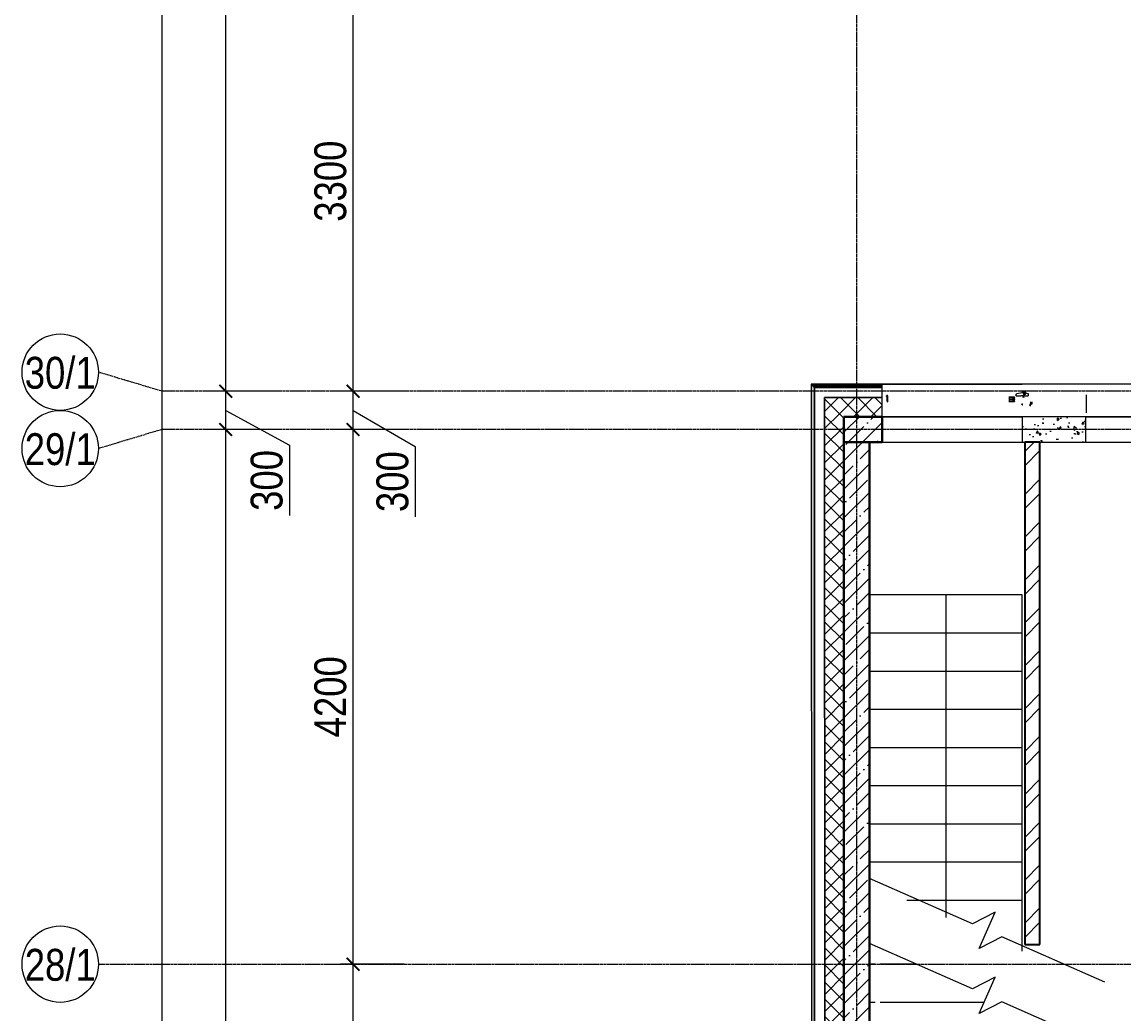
# Model space of a CAD drawing. Header units: millimetres. Extents: x -24360 to 609566, y -391049 to 148426.
# Drawn here: x -6555 to 2099, y 95909 to 103700 of the extents above; entities that cross this region are included whole.
import ezdxf
from ezdxf.enums import TextEntityAlignment as Align

# ---------------------------------------------------------------- set-up
doc = ezdxf.new("R2010")
doc.units = ezdxf.units.MM
doc.linetypes.add('ACAD_ISO10W100', pattern=[18, 12, -3, 0, -3])
doc.linetypes.add('CENTER2', pattern=[28.575, 19.05, -3.175, 3.175, -3.175])
doc.layers.get('Defpoints').update_dxf_attribs({"color": 140})
doc.layers.add('001', color=7, linetype='Continuous')
for name, color, linetype, lineweight in [('A-Wall-Open', 8, 'Continuous', 0), ('Al', 59, 'Continuous', 13), ('Cen', 1, 'CENTER2', 13), ('OSN', 7, 'Continuous', 0), ('АР_Оси_РД_размер', 8, 'Continuous', 0), ('АР_Стены ЖБ', 7, 'Continuous', 30), ('АР_Стены кирпич', 32, 'Continuous', 25), ('АР_Стены ПЕНОблок', 52, 'Continuous', 20), ('АР_Тонкая', 254, 'Continuous', 5), ('АР_Утеплитель', 31, 'Continuous', 0), ('АР_Ф_ЛК', 7, 'Continuous', 5), ('АР_Штриховка', 8, 'Continuous', 0), ('Витражные конструкции', 252, 'Continuous', 15), ('Оси', 1, 'ACAD_ISO10W100', 13), ('РД_Отметка', 7, 'Continuous', 0)]:
    doc.layers.add(name, color=color, linetype=linetype, lineweight=lineweight)
doc.layers.add('АР_Оси_РД_100', color=7, linetype='Continuous', lineweight=0, true_color=0x525252)
doc.layers.add('РД_Оси_100', color=7, linetype='Continuous', lineweight=0, true_color=0x525252)
doc.layers.add('РД_Витраж_проем', color=80, linetype='Continuous', lineweight=0, plot=False)
doc.styles.add('style1', font='ARIALN.TTF')
doc.styles.add('ккк', font='isocpeur.ttf', dxfattribs={"width": 0.85, "oblique": 15})
doc.dimstyles.new('Dim100_ареал', dxfattribs={"dimscale": 100, "dimtxt": 2.5, "dimasz": 1, "dimexe": 1, "dimexo": 1, "dimgap": 0.5, "dimtad": 1, "dimzin": 12, "dimdsep": 46, "dimtxsty": 'style1', "dimblk": 'ARCHTICK', "dimcen": 1, "dimdle": 1, "dimclrd": 256, "dimclre": 256, "dimaunit": 1, "dimadec": 0, "dimazin": 3, "dimtfac": 1, "dimtmove": 1, "dimatfit": 3, "dimldrblk": 'OPEN30', "dimfxl": 4, "dimfxlon": 1, "dimtolj": 1, "dimtzin": 0, "dimlwd": 9, "dimlwe": 9, "dimarcsym": 0})

# ---------------------------------------------------------------- blocks, each defined once
blk = doc.blocks.new('A-iden')
at = {"linetype": 'Continuous', "lineweight": 5}
blk.add_circle((0, -4), 3, dxfattribs=at)
at = {"color": 0, "linetype": 'Continuous', "lineweight": 20, "style": 'ккк', "width": 0.85}
blk.add_attdef('ID', text='', height=4, dxfattribs=at).set_placement((0.314, -3.853), align=Align.MIDDLE_CENTER)
blk = doc.blocks.new('_ArchTick')
at = {"color": 0, "linetype": 'ByBlock', "const_width": 0.15}
blk.add_lwpolyline([(-0.5, -0.5), (0.5, 0.5)], dxfattribs=at)
blk = doc.blocks.new('*D113')
at = {"layer": 'Defpoints', "color": 0, "lineweight": 50, "transparency": 16777216}
for p in [(-5455, 134700), (-2955, 134700), (-2955, 0)]:
    blk.add_point(p, dxfattribs=at)
at = {"layer": 'АР_Оси_РД_размер', "lineweight": 9, "transparency": 16777216}
for p, q in [((-5455, -100), (-5455, 134800)), ((-5055, 134700), (-5555, 134700)), ((-5055, 0), (-5555, 0))]:
    blk.add_line(p, q, dxfattribs=at)
at = {"layer": 'АР_Оси_РД_размер', "lineweight": 9, "transparency": 16777216, "xscale": 100, "yscale": 100, "zscale": 100}
for p, rotation in [((-5455, 134700), 90), ((-5455, 0), 270)]:
    blk.add_blockref('_ArchTick', p, dxfattribs=dict(at, rotation=rotation))
at = {"layer": 'АР_Оси_РД_размер', "color": 0, "transparency": 16777216, "insert": (-5632.6, 67350), "char_height": 250, "attachment_point": 5, "rotation": 90, "style": 'style1'}
blk.add_mtext('\\A1;134700', dxfattribs=at)
blk = doc.blocks.new('_Open30')
at = {"color": 0, "linetype": 'ByBlock', "lineweight": -2}
for p, q in [((-1, 0.268), (0, 0)), ((0, 0), (-1, -0.268)), ((0, 0), (-1, 0))]:
    blk.add_line(p, q, dxfattribs=at)
blk = doc.blocks.new('*D138')
at = {"layer": 'Defpoints', "color": 0, "lineweight": 50, "transparency": 16777216}
for p in [(-3955, 96300), (-2955, 96300), (-2955, 90900)]:
    blk.add_point(p, dxfattribs=at)
at = {"layer": 'АР_Оси_РД_размер', "lineweight": 9, "transparency": 16777216}
for p, q in [((-3955, 90800), (-3955, 96400)), ((-3555, 96300), (-4055, 96300)), ((-3555, 90900), (-4055, 90900))]:
    blk.add_line(p, q, dxfattribs=at)
at = {"layer": 'АР_Оси_РД_размер', "lineweight": 9, "transparency": 16777216, "xscale": 100, "yscale": 100, "zscale": 100}
for p, rotation in [((-3955, 96300), 90), ((-3955, 90900), 270)]:
    blk.add_blockref('_ArchTick', p, dxfattribs=dict(at, rotation=rotation))
at = {"layer": 'АР_Оси_РД_размер', "color": 0, "transparency": 16777216, "insert": (-4132.6, 93600), "char_height": 250, "attachment_point": 5, "rotation": 90, "style": 'style1'}
blk.add_mtext('\\A1;5400', dxfattribs=at)
blk = doc.blocks.new('*D139')
at = {"layer": 'Defpoints', "color": 0, "lineweight": 50, "transparency": 16777216}
for p in [(-3955, 100500), (-2955, 100500), (-2955, 96300)]:
    blk.add_point(p, dxfattribs=at)
at = {"layer": 'АР_Оси_РД_размер', "lineweight": 9, "transparency": 16777216}
for p, q in [((-3955, 96200), (-3955, 100600)), ((-3555, 100500), (-4055, 100500)), ((-3555, 96300), (-4055, 96300))]:
    blk.add_line(p, q, dxfattribs=at)
at = {"layer": 'АР_Оси_РД_размер', "lineweight": 9, "transparency": 16777216, "xscale": 100, "yscale": 100, "zscale": 100}
for p, rotation in [((-3955, 100500), 90), ((-3955, 96300), 270)]:
    blk.add_blockref('_ArchTick', p, dxfattribs=dict(at, rotation=rotation))
at = {"layer": 'АР_Оси_РД_размер', "color": 0, "transparency": 16777216, "insert": (-4132.6, 98400), "char_height": 250, "attachment_point": 5, "rotation": 90, "style": 'style1'}
blk.add_mtext('\\A1;4200', dxfattribs=at)
blk = doc.blocks.new('*D140')
at = {"layer": 'Defpoints', "color": 0, "lineweight": 50, "transparency": 16777216}
for p in [(-3955, 100800), (-2955, 100800), (-2955, 100500)]:
    blk.add_point(p, dxfattribs=at)
at = {"layer": 'АР_Оси_РД_размер', "lineweight": 9, "transparency": 16777216}
for p, q in [((-3955, 100400), (-3955, 100900)), ((-3555, 100800), (-4055, 100800)), ((-3955, 100650), (-3467.2, 100366.2)), ((-3555, 100500), (-4055, 100500)), ((-3467.2, 100366.2), (-3467.2, 99814))]:
    blk.add_line(p, q, dxfattribs=at)
at = {"layer": 'АР_Оси_РД_размер', "lineweight": 9, "transparency": 16777216, "xscale": 100, "yscale": 100, "zscale": 100}
for p, rotation in [((-3955, 100800), 90), ((-3955, 100500), 270)]:
    blk.add_blockref('_ArchTick', p, dxfattribs=dict(at, rotation=rotation))
at = {"layer": 'АР_Оси_РД_размер', "color": 0, "transparency": 16777216, "insert": (-3644.8, 100090.1), "char_height": 250, "attachment_point": 5, "rotation": 90, "style": 'style1'}
blk.add_mtext('\\A1;300', dxfattribs=at)
blk = doc.blocks.new('*D141')
at = {"layer": 'Defpoints', "color": 0, "lineweight": 50, "transparency": 16777216}
for p in [(-3955, 104100), (-2955, 104100), (-2955, 100800)]:
    blk.add_point(p, dxfattribs=at)
at = {"layer": 'АР_Оси_РД_размер', "lineweight": 9, "transparency": 16777216}
for p, q in [((-3955, 100700), (-3955, 104200)), ((-3555, 104100), (-4055, 104100)), ((-3555, 100800), (-4055, 100800))]:
    blk.add_line(p, q, dxfattribs=at)
at = {"layer": 'АР_Оси_РД_размер', "lineweight": 9, "transparency": 16777216, "xscale": 100, "yscale": 100, "zscale": 100}
for p, rotation in [((-3955, 104100), 90), ((-3955, 100800), 270)]:
    blk.add_blockref('_ArchTick', p, dxfattribs=dict(at, rotation=rotation))
at = {"layer": 'АР_Оси_РД_размер', "color": 0, "transparency": 16777216, "insert": (-4132.6, 102450), "char_height": 250, "attachment_point": 5, "rotation": 90, "style": 'style1'}
blk.add_mtext('\\A1;3300', dxfattribs=at)
blk = doc.blocks.new('*D158')
at = {"layer": 'Defpoints', "color": 0, "lineweight": 50, "transparency": 16777216}
for p in [(-4955, 100500), (-2955, 100500), (-2955, 68700)]:
    blk.add_point(p, dxfattribs=at)
at = {"layer": 'АР_Оси_РД_размер', "lineweight": 9, "transparency": 16777216}
for p, q in [((-4955, 68600), (-4955, 100600)), ((-4555, 100500), (-5055, 100500)), ((-4555, 68700), (-5055, 68700))]:
    blk.add_line(p, q, dxfattribs=at)
at = {"layer": 'АР_Оси_РД_размер', "lineweight": 9, "transparency": 16777216, "xscale": 100, "yscale": 100, "zscale": 100}
for p, rotation in [((-4955, 100500), 90), ((-4955, 68700), 270)]:
    blk.add_blockref('_ArchTick', p, dxfattribs=dict(at, rotation=rotation))
at = {"layer": 'АР_Оси_РД_размер', "color": 0, "transparency": 16777216, "insert": (-5132.6, 84600), "char_height": 250, "attachment_point": 5, "rotation": 90, "style": 'style1'}
blk.add_mtext('\\A1;31800', dxfattribs=at)
blk = doc.blocks.new('*D159')
at = {"layer": 'Defpoints', "color": 0, "lineweight": 50, "transparency": 16777216}
for p in [(-4955, 100800), (-2955, 100800), (-2955, 100500)]:
    blk.add_point(p, dxfattribs=at)
at = {"layer": 'АР_Оси_РД_размер', "lineweight": 9, "transparency": 16777216}
for p, q in [((-4955, 100400), (-4955, 100900)), ((-4555, 100800), (-5055, 100800)), ((-4955, 100650), (-4455, 100375.7)), ((-4555, 100500), (-5055, 100500)), ((-4455, 100375.7), (-4455, 99823.5))]:
    blk.add_line(p, q, dxfattribs=at)
at = {"layer": 'АР_Оси_РД_размер', "lineweight": 9, "transparency": 16777216, "xscale": 100, "yscale": 100, "zscale": 100}
for p, rotation in [((-4955, 100800), 90), ((-4955, 100500), 270)]:
    blk.add_blockref('_ArchTick', p, dxfattribs=dict(at, rotation=rotation))
at = {"layer": 'АР_Оси_РД_размер', "color": 0, "transparency": 16777216, "insert": (-4632.6, 100099.6), "char_height": 250, "attachment_point": 5, "rotation": 90, "style": 'style1'}
blk.add_mtext('\\A1;300', dxfattribs=at)
blk = doc.blocks.new('*D160')
at = {"layer": 'Defpoints', "color": 0, "lineweight": 50, "transparency": 16777216}
for p in [(-4955, 134700), (-2955, 134700), (-2955, 100800)]:
    blk.add_point(p, dxfattribs=at)
at = {"layer": 'АР_Оси_РД_размер', "lineweight": 9, "transparency": 16777216}
for p, q in [((-4955, 100700), (-4955, 134800)), ((-4555, 134700), (-5055, 134700)), ((-4555, 100800), (-5055, 100800))]:
    blk.add_line(p, q, dxfattribs=at)
at = {"layer": 'АР_Оси_РД_размер', "lineweight": 9, "transparency": 16777216, "xscale": 100, "yscale": 100, "zscale": 100}
for p, rotation in [((-4955, 134700), 90), ((-4955, 100800), 270)]:
    blk.add_blockref('_ArchTick', p, dxfattribs=dict(at, rotation=rotation))
at = {"layer": 'АР_Оси_РД_размер', "color": 0, "transparency": 16777216, "insert": (-5132.6, 117750), "char_height": 250, "attachment_point": 5, "rotation": 90, "style": 'style1'}
blk.add_mtext('\\A1;33900', dxfattribs=at)
blk = doc.blocks.new('ТПУ-45.02')
at = {"elevation": 0}
blk.add_lwpolyline([(-2, 2.5, -0.916659), (-1.5, 2.4), (-1.5, 1.4, -0.398231), (-1.6, 1.3), (-1.9, 1.3, 0.668179), (-2.1, 0.9), (-1.3, 0.1, 0.198912), (-1.1, 0), (1.2, 0, 0.198912), (1.3, 0.1), (2.1, 0.9, 0.668179), (2, 1.3), (1.6, 1.3, -0.414214), (1.5, 1.4), (1.5, 2.4, -0.904069), (2, 2.5), (3.3, 2.5, 0.414214), (3.5, 2.7), (3.5, 3.1, 0.327426), (3.3, 3.4), (-1, 4.3, 0.167079), (-1.2, 4.3, -0.978527), (-1.6, 4.8, 0.140808), (-1.5, 4.9), (-1, 6.4, -0.301775), (-0.8, 6.6, -0.191208), (1.6, 6.3, -0.2528), (1.7, 6.1, 0.249371), (1.8, 5.9, -0.087675), (2.5, 5.2, 0.34791), (2.8, 5.1), (3.3, 5.4, 0.434986), (3.4, 5.7, 0.631386), (-3.8, 4.5), (-3.8, 2.7, 0.423855), (-3.6, 2.5)], format="xyb", close=True, dxfattribs=at)
blk.add_lwpolyline([(-2, 4.3, 0.440609), (-1.8, 4), (-0.5, 3.8, -0.880439), (-0.6, 3.3), (-3.2, 3.3, -0.266716), (-1.7, 6.2, -0.681981), (-1.5, 6.1)], format="xyb", close=True)
blk.add_lwpolyline([(0.6, 0.7, 0.413945), (0.7, 0.8), (0.7, 2.4, 0.414214), (0.5, 2.7), (-0.4, 2.7, 0.414214), (-0.7, 2.4), (-0.7, 0.8, 0.413945), (-0.5, 0.7), (0.6, 0.7)], format="xyb")
blk = doc.blocks.new('РУ-65.05')
blk.add_blockref('ТПУ-45.02', (-2.6, -2.5))
blk = doc.blocks.new('petlia_dv')
for p, q in [((-59.9, 22), (-59.9, 11)), ((-59.9, 22), (-24.3, 22)), ((-59.9, 11), (-59.7, 11)), ((-59.7, 11), (-59.7, 9.4)), ((-12.5, -2.6), (-55.6, 4.4)), ((-20.9, 22), (-24.3, 22)), ((-20.9, 22), (-20.9, 19)), ((-20.9, 19), (-4.9, 19)), ((-4.9, 19), (-0.2, 13.4)), ((-4.9, 19), (-2.7, 16.3)), ((7.9, 19), (-1.3, 14.8)), ((-0.2, 13.4), (5.5, 13.3)), ((5.5, 13.3), (5.5, 12.4)), ((5.9, 12.3), (5.5, 12.4)), ((7.9, 22), (32.5, 22)), ((7.9, 22), (7.9, 19)), ((12.5, 4.5), (12.5, -4.5)), ((12.5, -2), (33.9, 3.8)), ((35.9, 22), (32.5, 22)), ((35.9, 7), (35.4, 7)), ((35.4, 7), (35.4, 5.7)), ((35.9, 22), (35.9, 7)), ((-12.5, -2.6), (-12.5, -4.5)), ((4.5, -12.5), (-4.5, -12.5)), ((-4.5, -12.5), (4.5, -12.5)), ((12.5, -2.4), (12.5, -4.5))]:
    blk.add_line(p, q)
for radius in [6, 5]:
    blk.add_circle((0, 0), radius)
for centre, radius, start, end in [((-54.7, 9.4), 5, 180, 260), ((4.5, 4.5), 8, 0, 80), ((33.4, 5.7), 2, 285, 0), ((-4.5, -4.5), 8, 180, 270), ((-4.5, -4.5), 8, 180, 270), ((4.5, -4.5), 8, 270, 0), ((4.5, -4.5), 8, 270, 0)]:
    blk.add_arc(centre, radius, start, end)
at = {"layer": '001'}
blk.add_line((-12.5, -2.5), (-12.5, -4.5), dxfattribs=at)
at = {"layer": 'Cen', "ltscale": 0.5}
blk.add_line((3.2, 0), (-3.2, 0), dxfattribs=at)
at = {"layer": 'Cen', "ltscale": 0.3}
blk.add_line((0, 3.2), (0, -2.8), dxfattribs=at)
blk = doc.blocks.new('tpu004MM')
blk.add_lwpolyline([(4, -6.3, -1), (4.4, -7.3), (2.7, -7.9, 0.315299), (2.5, -8.1), (2.5, -8.5, -0.8391), (1.3, -8.7), (-1.2, -1.7, -0.520567), (-1, -1.4), (-0.2, -1.4, 0.414214), (0, -1.2), (0, 1.1, 0.520567), (-0.7, 1.5), (-1.5, 1.2, -0.414214), (-1.8, 1.4), (-2.3, 2.8, -0.414214), (-2.2, 3.1), (0.4, 4.1, -0.067914), (0.5, 4.1), (5.7, 4.5, -0.87281), (5.8, 3.9), (2.7, 2.8, 0.315299), (2.5, 2.5), (2.5, -1.2, 0.520567), (2.8, -1.4), (5.3, -0.5, -1), (5.7, -1.5), (2.7, -2.6, 0.315299), (2.5, -2.8), (2.5, -6.5, 0.520567), (2.8, -6.8)], format="xyb", close=True)
blk = doc.blocks.new('РУ-65.02')
at = {"layer": 'OSN', "xscale": -1}
blk.add_blockref('tpu004MM', (0, 0), dxfattribs=at)
blk = doc.blocks.new('Стекло 4 мм разрез')
at = {"layer": 'Al'}
for p, q in [((-2, -41.9), (-2, 0)), ((2, -41.9), (2, 0))]:
    blk.add_line(p, q, dxfattribs=at)
at = {"layer": 'Al', "ltscale": 4}
blk.add_line((2, 0), (-2, 0), dxfattribs=at)
at = {"layer": 'Al', "color": 5, "linetype": 'Continuous'}
for p, q in [((-1.4, -5.4), (1.4, -2.5)), ((-1.4, -11), (1.4, -8.2)), ((-1.4, -16.7), (1.4, -13.9)), ((-1.4, -22.4), (1.4, -19.6)), ((-1.4, -28.1), (1.4, -25.2)), ((-1.4, -33.7), (1.4, -30.9)), ((-1.4, -39.4), (1.4, -36.6)), ((-1.1, -3.9), (0, -2.8)), ((-1.1, -9.6), (0, -8.5)), ((-1.1, -15.3), (0, -14.2)), ((-1.1, -21), (0, -19.8)), ((-1.1, -26.6), (0, -25.5)), ((-1.1, -32.3), (0, -31.2)), ((-1.1, -38), (0, -36.9)), ((0, -5.1), (1.1, -3.9)), ((0, -10.8), (1.1, -9.6)), ((0, -16.4), (1.1, -15.3)), ((0, -22.1), (1.1, -21)), ((0, -27.8), (1.1, -26.6)), ((0, -33.5), (1.1, -32.3)), ((0, -39.1), (1.1, -38))]:
    blk.add_line(p, q, dxfattribs=at)
blk = doc.blocks.new('СПД 38 4+4+4')
at = {"layer": 'Al', "ltscale": 4}
for p, q in [((4, 0), (17, -12)), ((4, -12), (17, 0)), ((21, 0), (34, -12)), ((21, -12), (34, 0))]:
    blk.add_line(p, q, dxfattribs=at)
for points in [[(4, 0), (17, 0), (17, -12), (4, -12)], [(21, 0), (34, 0), (34, -12), (21, -12)]]:
    blk.add_lwpolyline(points, close=True, dxfattribs=at)
at = {"layer": 'Cen', "ltscale": 5}
blk.add_line((41, -41.9), (-3, -41.9), dxfattribs=at)
at = {"layer": 'Al', "ltscale": 4}
for p in [(2, 0), (19, 0), (36, 0)]:
    blk.add_blockref('Стекло 4 мм разрез', p, dxfattribs=at)
blk = doc.blocks.new('ТПУ-032-14')
at = {"color": 191}
for p, q in [((-12, 0), (-12, -14)), ((-9.8, 0), (-12, 0)), ((-8.5, 4.4), (-10, 2.1)), ((-10, 1.9), (-9.6, 1.6)), ((-9.5, 1.4), (-9.5, 0.2)), ((-8, -1.2), (-8, 4.2)), ((-4, 4.2), (-4, -1.2)), ((-2, 2.1), (-3.5, 4.4)), ((-2.5, 0.2), (-2.5, 1.4)), ((-2.4, 1.6), (-2, 1.9)), ((0, 0), (-2.3, 0)), ((0, -14), (0, 0)), ((-12, -14), (-10.6, -14)), ((-10.5, -5.8), (-10.5, -1.8)), ((-10.5, -12.2), (-10.5, -9.9)), ((-10.4, -13.9), (-9.6, -13.1)), ((-10.3, -9.6), (-6.1, -8.5)), ((-10.2, -1.5), (-8.2, -1.5)), ((-9.8, -12.5), (-10.2, -12.5)), ((-9.5, -12.9), (-9.5, -12.8)), ((-6.1, -5.9), (-9.2, -6.8)), ((-2.8, -6.8), (-5.9, -5.9)), ((-5.9, -8.5), (-1.7, -9.6)), ((-3.8, -1.5), (-1.8, -1.5)), ((-2.5, -12.8), (-2.5, -12.9)), ((-2.4, -13.1), (-1.6, -13.9)), ((-1.8, -12.5), (-2.3, -12.5)), ((-1.5, -1.8), (-1.5, -5.8)), ((-1.5, -9.9), (-1.5, -12.2)), ((-1.4, -14), (0, -14))]:
    blk.add_line(p, q, dxfattribs=at)
for centre, start, end in [((-9.8, 2), 146.30993, 216.61583), ((-8.2, 4.2), 0, 146.30993), ((-3.8, 4.2), 33.69007, 180), ((-2.3, 2), 323.38417, 33.69007), ((-10.6, -13.8), 270, 315), ((-9.8, -12.8), 0, 90), ((-9.8, -12.9), 315, 0), ((-8.2, -1.2), 270, 0), ((-6, -6.2), 75, 105), ((-3.8, -1.2), 180, 270), ((-2.3, -12.8), 90, 180), ((-2.3, -12.9), 180, 225), ((-1.4, -13.8), 225, 270)]:
    blk.add_arc(centre, 0.25, start, end, dxfattribs=at)
at = {"color": 191, "extrusion": (0, 0, -1)}
for centre, radius, start, end in [((9.7, 0.2), 0.25, 180, 270), ((9.7, 1.4), 0.25, 127.90448, 180), ((2.3, 1.4), 0.25, 0, 52.09552), ((2.3, 0.2), 0.25, 270, 0), ((10.2, -1.8), 0.25, 0, 90), ((9.5, -5.8), 1, 255, 0), ((10.2, -9.9), 0.25, 0, 75), ((10.2, -12.2), 0.25, 270, 0), ((6, -8.8), 0.25, 75, 105), ((2.5, -5.8), 1, 180, 285), ((1.7, -1.8), 0.25, 90, 180), ((1.7, -12.2), 0.25, 180, 270), ((1.7, -9.9), 0.25, 105, 180)]:
    blk.add_arc(centre, radius, start, end, dxfattribs=at)
blk = doc.blocks.new('Дверь 72 в витраж 44')
at = {"layer": 'OSN'}
blk.add_line((-73, 34.7), (-82.8, 34.7), dxfattribs=at)
at = {"rotation": 180}
for name, p in [('РУ-65.05', (-85.1, 41.3)), ('РУ-65.02', (-29.2, -25.5))]:
    blk.add_blockref(name, p, dxfattribs=at)
blk.add_blockref('РУ-65.05', (-86.6, -22.7))
at = {"layer": 'Al', "ltscale": 4, "xscale": -1, "rotation": 270}
blk.add_blockref('СПД 38 4+4+4', (-150.5, 0.3), dxfattribs=at)
at = {"layer": 'Al', "ltscale": 4, "rotation": 180}
blk.add_blockref('ТПУ-032-14', (-25, -18), dxfattribs=at)
at = {"layer": 'OSN', "xscale": -1, "rotation": 180}
blk.add_blockref('petlia_dv', (-77.5, 67.3), dxfattribs=at)
blk = doc.blocks.new('VS_5i5x45')
for p, q in [((-5.1, 3.9), (-4.7, 4.5)), ((-5.1, -3.9), (-5.1, 3.9)), ((-5.1, 0), (-5.1, 3.9)), ((-5.1, 0), (-5.1, -3.9)), ((-1.4, 4.5), (-4.7, 4.5)), ((-1.4, 2.7), (-4.7, 2.7)), ((-1.4, 2.7), (-3.2, 2.7)), ((-1.1, 5), (-1.4, 4.5)), ((-1.1, 5), (-0.5, 5)), ((-1.1, 0), (-1.1, 5)), ((-1.1, 0), (-1.1, -5)), ((-0.5, 5), (-0.5, 0)), ((-0.5, 2.7), (23.8, 2.7)), ((-0.5, -5), (-0.5, 0)), ((23.8, 2.7), (24.7, -2.8)), ((24.1, 1.8), (23.8, 2.7)), ((24.1, 1.8), (25, -1.8)), ((24.1, 1.8), (25.4, 1.8)), ((25.4, 1.8), (25.6, 2.7)), ((25.4, 1.8), (26.3, -1.8)), ((25.6, 2.7), (26.5, -2.8)), ((25.9, 1.8), (25.6, 2.7)), ((25.9, 1.8), (26.8, -1.8)), ((25.9, 1.8), (27.2, 1.8)), ((27.2, 1.8), (27.4, 2.7)), ((27.2, 1.8), (28.1, -1.8)), ((27.4, 2.7), (28.3, -2.8)), ((27.7, 1.8), (27.4, 2.7)), ((27.7, 1.8), (28.6, -1.8)), ((27.7, 1.8), (29, 1.8)), ((29, 1.8), (29.2, 2.7)), ((29, 1.8), (29.9, -1.8)), ((29.2, 2.7), (30.1, -2.8)), ((29.5, 1.8), (29.2, 2.7)), ((29.5, 1.8), (30.4, -1.8)), ((29.5, 1.8), (30.8, 1.8)), ((30.8, 1.8), (31, 2.7)), ((30.8, 1.8), (31.7, -1.8)), ((31, 2.7), (31.9, -2.8)), ((31.3, 1.8), (31, 2.7)), ((31.3, 1.8), (32.2, -1.8)), ((31.3, 1.8), (32.6, 1.8)), ((32.6, 1.8), (32.8, 2.7)), ((32.6, 1.8), (33.5, -1.8)), ((32.8, 2.7), (33.7, -2.8)), ((33.1, 1.8), (32.8, 2.7)), ((33.1, 1.8), (34, -1.8)), ((33.1, 1.8), (34.4, 1.8)), ((34.4, 1.8), (34.6, 2.7)), ((34.4, 1.8), (35.3, -1.8)), ((34.6, 2.7), (35.5, -2.8)), ((34.9, 1.8), (34.6, 2.7)), ((34.9, 1.8), (35.8, -1.8)), ((34.9, 1.8), (36.2, 1.8)), ((36.2, 1.8), (36.4, 2.7)), ((36.2, 1.8), (37.1, -1.8)), ((36.4, 2.7), (37.3, -2.8)), ((36.7, 1.8), (36.4, 2.7)), ((36.7, 1.8), (37.6, -1.8)), ((36.7, 1.8), (38, 1.8)), ((38, 1.8), (38.2, 2.7)), ((38, 1.8), (38.9, -1.8)), ((38.2, 2.7), (39.1, -2.8)), ((38.5, 1.8), (38.2, 2.7)), ((38.5, 1.8), (39.4, -1.8)), ((38.5, 1.8), (39.8, 1.8)), ((39.8, 1.8), (40, 2.7)), ((39.8, 1.8), (40.6, -1.7)), ((40, 2.7), (40.9, -2.6)), ((40.3, 1.8), (40, 2.7)), ((40.3, 1.8), (41.7, 1.2)), ((40.3, 1.8), (41.1, -1.5)), ((41.7, 1.2), (41.9, 2.1)), ((41.7, 1.2), (42.3, -1)), ((42.3, 0.9), (41.9, 2.1)), ((41.9, 2.1), (42.6, -1.9)), ((42.3, 0.9), (44.5, 0)), ((42.3, 0.9), (42.7, -0.8)), ((42.7, -0.8), (44.5, 0)), ((-5.1, -3.9), (-4.7, -4.5)), ((-1.4, -2.8), (-4.7, -2.8)), ((-1.4, -4.5), (-4.7, -4.5)), ((-1.1, -5), (-1.4, -4.5)), ((-1.1, -5), (-0.5, -5)), ((-0.5, -2.8), (24.7, -2.8)), ((25, -1.8), (24.7, -2.8)), ((25, -1.8), (26.3, -1.8)), ((26.3, -1.8), (26.5, -2.8)), ((26.8, -1.8), (26.5, -2.8)), ((26.8, -1.8), (28.1, -1.8)), ((28.1, -1.8), (28.3, -2.8)), ((28.6, -1.8), (28.3, -2.8)), ((28.6, -1.8), (29.9, -1.8)), ((29.9, -1.8), (30.1, -2.8)), ((30.4, -1.8), (30.1, -2.8)), ((30.4, -1.8), (31.7, -1.8)), ((31.7, -1.8), (31.9, -2.8)), ((32.2, -1.8), (31.9, -2.8)), ((32.2, -1.8), (33.5, -1.8)), ((33.5, -1.8), (33.7, -2.8)), ((34, -1.8), (33.7, -2.8)), ((34, -1.8), (35.3, -1.8)), ((35.3, -1.8), (35.5, -2.8)), ((35.8, -1.8), (35.5, -2.8)), ((35.8, -1.8), (37.1, -1.8)), ((37.1, -1.8), (37.3, -2.8)), ((37.6, -1.8), (37.3, -2.8)), ((37.6, -1.8), (38.9, -1.8)), ((38.9, -1.8), (39.1, -2.8)), ((39.4, -1.8), (39.1, -2.8)), ((39.4, -1.8), (40.3, -1.8)), ((40.3, -1.8), (40.6, -1.7)), ((40.6, -1.7), (40.9, -2.6)), ((41.1, -1.5), (40.9, -2.6)), ((41.1, -1.5), (42.3, -1)), ((42.3, -1), (42.6, -1.9)), ((42.7, -0.8), (42.6, -1.9))]:
    blk.add_line(p, q)
for centre, radius, start, end in [((-3.5, 3.6), 1.48, 144.06038, 216.67043), ((5.5, 0.4), 10.5, 166.9324, 182.03073), ((6.1, 0), 7.97, 159.82466, 200.17534), ((-0.8, 3.6), 1.07, 125.30926, 234.69074), ((5.5, -0.4), 10.5, 177.96927, 193.0676), ((-3.5, -3.6), 1.48, 143.32957, 215.93962), ((-0.8, -3.6), 1.07, 125.30926, 234.69074)]:
    blk.add_arc(centre, radius, start, end)
blk = doc.blocks.new('крышка пустая')
at = {"layer": 'Витражные конструкции', "const_width": 0.6}
blk.add_lwpolyline([(27.8, 36.3), (10.4, 36.3), (4.8, 38.6), (-5.8, 38.6), (-11.9, 36.3), (-28, 36.3)], dxfattribs=at)
at = {"layer": 'Оси', "color": 1}
blk.add_line((0, 6), (0, 53.7), dxfattribs=at)
at = {"layer": 'Витражные конструкции', "ltscale": 25, "xscale": -1, "rotation": 89.99999999999997}
blk.add_blockref('VS_5i5x45', (0, 40.7), dxfattribs=at)
blk = doc.blocks.new('СОШ_2200_АР_ОСИ_М100_28.05.24')
at = {"layer": 'АР_Оси_РД_100', "linetype": 'CENTER2'}
for p, q in [((0, -6155), (0, 139938.679)), ((-5954.958, 96300), (119910, 96300))]:
    blk.add_line(p, q, dxfattribs=at)
for points in [[(119910, 100950), (119410, 100800), (-5454.958, 100800), (-5954.958, 100950)], [(119910, 100350), (119410, 100500), (-5454.958, 100500), (-5954.958, 100350)]]:
    blk.add_lwpolyline(points, dxfattribs=at)
at = {"layer": 'АР_Оси_РД_100'}
ref = blk.add_blockref('A-iden', (-6254.958, 101350), dxfattribs=dict(at, xscale=100, yscale=100, zscale=100))
ref.add_attrib('ID', '30/1', dxfattribs={"layer": '0', "linetype": 'Continuous', "height": 250, "style": 'style1'}).set_placement((-6254.958, 100950), align=Align.MIDDLE)
ref = blk.add_blockref('A-iden', (-6254.958, 100750), dxfattribs=dict(at, xscale=100, yscale=100, zscale=100))
ref.add_attrib('ID', '29/1', dxfattribs={"layer": '0', "linetype": 'Continuous', "height": 250, "style": 'style1'}).set_placement((-6254.958, 100350), align=Align.MIDDLE)
ref = blk.add_blockref('A-iden', (-6254.958, 96700), dxfattribs=dict(at, xscale=100, yscale=100, zscale=100))
ref.add_attrib('ID', '28/1', dxfattribs={"layer": '0', "linetype": 'Continuous', "height": 250, "style": 'style1'}).set_placement((-6254.958, 96300), align=Align.MIDDLE)
at = {"layer": 'АР_Оси_РД_размер'}
for base, p1, p2, picture, middle in [((-5454.958, 134700), (-2954.958, 0), (-2954.958, 134700), '*D113', (-5632.601, 67350)), ((-4954.958, 134700), (-2954.958, 100800), (-2954.958, 134700), '*D160', (-5132.601, 117750)), ((-3954.958, 104100), (-2954.958, 100800), (-2954.958, 104100), '*D141', (-4132.601, 102450)), ((-4954.958, 100500), (-2954.958, 68700), (-2954.958, 100500), '*D158', (-5132.601, 84600)), ((-3954.958, 100500), (-2954.958, 96300), (-2954.958, 100500), '*D139', (-4132.601, 98400)), ((-3954.958, 96300), (-2954.958, 90900), (-2954.958, 96300), '*D138', (-4132.601, 93600))]:
    dim = blk.add_linear_dim(base=base, p1=p1, p2=p2, angle=90, dimstyle='Dim100_ареал', dxfattribs=at)
    dim.commit()
    dim.dimension.update_dxf_attribs({"geometry": picture, "text_midpoint": middle})
for base, picture, middle in [((-4954.958, 100800), '*D159', (-4454.958, 100325.718)), ((-3954.958, 100800), '*D140', (-3467.196, 100316.233))]:
    dim = blk.add_linear_dim(base=base, p1=(-2954.958, 100500), p2=(-2954.958, 100800), angle=90, dimstyle='Dim100_ареал', dxfattribs=at)
    dim.commit()
    dim.dimension.update_dxf_attribs({"geometry": picture, "text_midpoint": middle, "dimtype": 128})

msp = doc.modelspace()

# ---------------------------------------------------------------- hatches: boundary and pattern name
at = {"layer": 'АР_Штриховка', "linetype": 'Continuous', "lineweight": 0, "true_color": 0x000000}
h = msp.add_hatch(dxfattribs=at)
h.set_pattern_fill('_U', color=18, style=0, pattern_type=0)
h.set_pattern_definition([(360, (0, -1e-11), (-5e-17, 1), [])])
h.paths.add_polyline_path([(-353.137, 90799.894), (-328.137, 90799.904), (-332.308, 100830), (-357.318, 100855)], flags=0)
h = msp.add_hatch(dxfattribs=at)
h.set_pattern_fill('_U', color=18, style=0, pattern_type=0)
h.set_pattern_definition([(0, (0, 0), (0, 1), [])])
h.paths.add_polyline_path([(-357.318, 100855), (-332.308, 100830), (200, 100830), (200, 100855)], flags=0)
h.paths.add_polyline_path([(4000, 100855), (4000, 100830), (4300, 100830), (4300, 100855)], flags=0)
h = msp.add_hatch(dxfattribs=at)
h.set_pattern_fill('ANSI37', color=18, scale=30, style=0)
h.paths.add_polyline_path([(-248.137, 90799.938), (-98.137, 90800), (-102.212, 100600), (-252.274, 100750)], flags=0)
h = msp.add_hatch(dxfattribs=at)
h.set_pattern_fill('ANSI37', color=18, scale=30, style=0)
h.paths.add_polyline_path([(-252.274, 100750), (-102.212, 100600), (200, 100600), (200, 100750)], flags=0)
h.paths.add_polyline_path([(4000, 100750), (4000, 100600), (4300, 100600), (4300, 100750)], flags=0)
at = {"layer": 'АР_Штриховка', "linetype": 'Continuous', "lineweight": 5, "true_color": 0x000000}
h = msp.add_hatch(dxfattribs=at)
h.set_pattern_fill('ANSI35', color=18, scale=25, angle=1.3e-14, style=0)
h.paths.add_polyline_path([(-100, 90800), (100, 91000), (100, 100400), (-100, 100600)], flags=0)
h = msp.add_hatch(dxfattribs=at)
h.set_pattern_fill('ANSI35', color=18, scale=25, angle=-360, style=0)
h.paths.add_polyline_path([(-100, 100600), (-100, 100400), (200, 100400), (200, 100600)], flags=0)
at = {"layer": 'АР_Штриховка', "linetype": 'Continuous', "lineweight": 0, "true_color": 0x000000}
h = msp.add_hatch(dxfattribs=at)
h.set_pattern_fill('AR-CONC', color=18, angle=45, style=0)
h.paths.add_polyline_path([(1300, 100600), (1300, 100400), (1800, 100400), (1800, 100600)], flags=0)
h = msp.add_hatch(dxfattribs=at)
h.set_pattern_fill('ANSI32', color=18, scale=25, angle=-360, style=0)
h.paths.add_polyline_path([(1439.72, 100400), (1319.72, 100400), (1319.72, 96454.004), (1439.72, 96454.004)], flags=0)

# ---------------------------------------------------------------- linework, layer by layer
at = {"layer": 'A-Wall-Open', "color": 18, "linetype": 'Continuous', "lineweight": 0, "true_color": 0x000000}
for p, q in [((200, 100855), (1300, 100855)), ((200, 100600), (1300, 100600)), ((200, 100600), (1300, 100600)), ((1800, 100600), (4000, 100600)), ((200, 100400), (1300, 100400)), ((1800, 100400), (4000, 100400))]:
    msp.add_line(p, q, dxfattribs=at)
at = {"layer": 'АР_Стены ЖБ', "color": 18, "linetype": 'Continuous', "lineweight": 30, "true_color": 0x000000}
for p, q in [((-100, 100600), (-100, 90800)), ((-100, 100600), (-100, 100400)), ((200, 100600), (-100, 100600)), ((200, 100400), (200, 100600)), ((-100, 100400), (200, 100400)), ((100, 91000), (100, 100400))]:
    msp.add_line(p, q, dxfattribs=at)
at = {"layer": 'АР_Стены кирпич', "color": 18, "linetype": 'Continuous', "lineweight": 25, "true_color": 0x000000}
for p, q in [((1439.72, 100400), (1319.72, 100400)), ((1319.72, 100400), (1319.72, 96454.004)), ((1439.72, 96454.004), (1439.72, 100400)), ((1319.72, 96454.004), (1439.72, 96454.004))]:
    msp.add_line(p, q, dxfattribs=at)
at = {"layer": 'АР_Стены ПЕНОблок', "color": 18, "linetype": 'Continuous', "lineweight": 20, "true_color": 0x000000}
for p, q in [((1300, 100600), (1300, 100400)), ((1800, 100600), (1300, 100600)), ((1800, 100400), (1800, 100600)), ((1300, 100400), (1800, 100400))]:
    msp.add_line(p, q, dxfattribs=at)
at = {"layer": 'АР_Тонкая', "color": 18, "linetype": 'Continuous', "lineweight": 5, "true_color": 0x000000}
for p, q in [((-357.318, 100855), (-353.137, 90799.894)), ((200, 100855), (-357.318, 100855)), ((-332.308, 100830), (-328.137, 90799.904)), ((-328.137, 90799.904), (-332.308, 100830)), ((200, 100830), (-332.308, 100830)), ((-332.308, 100830), (200, 100830)), ((200, 100830), (200, 100855)), ((200, 100750), (200, 100830)), ((-248.137, 90799.938), (-252.274, 100750)), ((-252.274, 100750), (200, 100750))]:
    msp.add_line(p, q, dxfattribs=at)
at = {"layer": 'АР_Тонкая', "color": 18, "true_color": 0x000000}
for p, q in [((910.617, 96616.808), (100, 96974.086)), ((1088.017, 96709.373), (910.617, 96616.808)), ((961.983, 96423.416), (1088.017, 96709.373)), ((1139.383, 96515.981), (961.983, 96423.416)), ((1950, 96158.703), (1139.383, 96515.981)), ((910.617, 96105.728), (100, 96463.006)), ((1088.017, 96198.293), (910.617, 96105.728)), ((961.983, 95912.336), (1088.017, 96198.293)), ((1139.383, 96004.901), (961.983, 95912.336)), ((1950, 95647.623), (1139.383, 96004.901))]:
    msp.add_line(p, q, dxfattribs=at)
at = {"layer": 'АР_Утеплитель', "color": 18, "linetype": 'Continuous', "lineweight": 0, "true_color": 0x000000}
for p, q in [((-252.274, 100750), (-248.137, 90799.938)), ((200, 100750), (-252.274, 100750)), ((200, 100600), (200, 100750)), ((-98.137, 90800), (-102.212, 100600)), ((-102.212, 100600), (200, 100600))]:
    msp.add_line(p, q, dxfattribs=at)
at = {"layer": 'АР_Ф_ЛК', "color": 18, "true_color": 0x000000}
for p, q in [((1300, 99200), (100, 99200)), ((1300, 99200), (100, 99200)), ((100, 99200), (100, 96930.011)), ((700, 99200), (700, 98733.751)), ((1300, 96401.114), (1300, 99200)), ((1300, 98900), (100, 98900)), ((700, 98733.751), (700, 96665.563)), ((1300, 98600), (100, 98600)), ((1300, 98300), (100, 98300)), ((1300, 98000), (100, 98000)), ((1300, 97700), (100, 97700)), ((1300, 97400), (100, 97400)), ((1300, 97100), (100, 97100)), ((1300, 96800), (394.979, 96800)), ((145, 96300), (100, 96300)), ((469.84, 96300), (185, 96300)), ((145, 96000), (100, 96000)), ((1000.62, 96000), (185, 96000))]:
    msp.add_line(p, q, dxfattribs=at)
at = {"layer": 'РД_Витраж_проем', "color": 18, "linetype": 'Continuous', "lineweight": 0, "true_color": 0x000000}
for p, q in [((4000, 100855), (200, 100855)), ((4000, 100600), (200, 100600))]:
    msp.add_line(p, q, dxfattribs=at)
at = {"layer": 'РД_Отметка', "color": 18, "true_color": 0x000000}
msp.add_lwpolyline([(1805.007, 100629.579), (1805.007, 100771.731)], dxfattribs=at)

# ---------------------------------------------------------------- block references
at = {"layer": 'Витражные конструкции', "color": 18, "ltscale": 35, "true_color": 0x000000, "xscale": -1}
msp.add_blockref('крышка пустая', (240.007, 100718), dxfattribs=at)
at = {"layer": 'Витражные конструкции', "color": 18, "ltscale": 75, "true_color": 0x000000}
msp.add_blockref('Дверь 72 в витраж 44', (1390.007, 100718), dxfattribs=at)
at = {"layer": 'РД_Оси_100'}
msp.add_blockref('СОШ_2200_АР_ОСИ_М100_28.05.24', (0, 0), dxfattribs=at)

doc.saveas('drawing.dxf')
